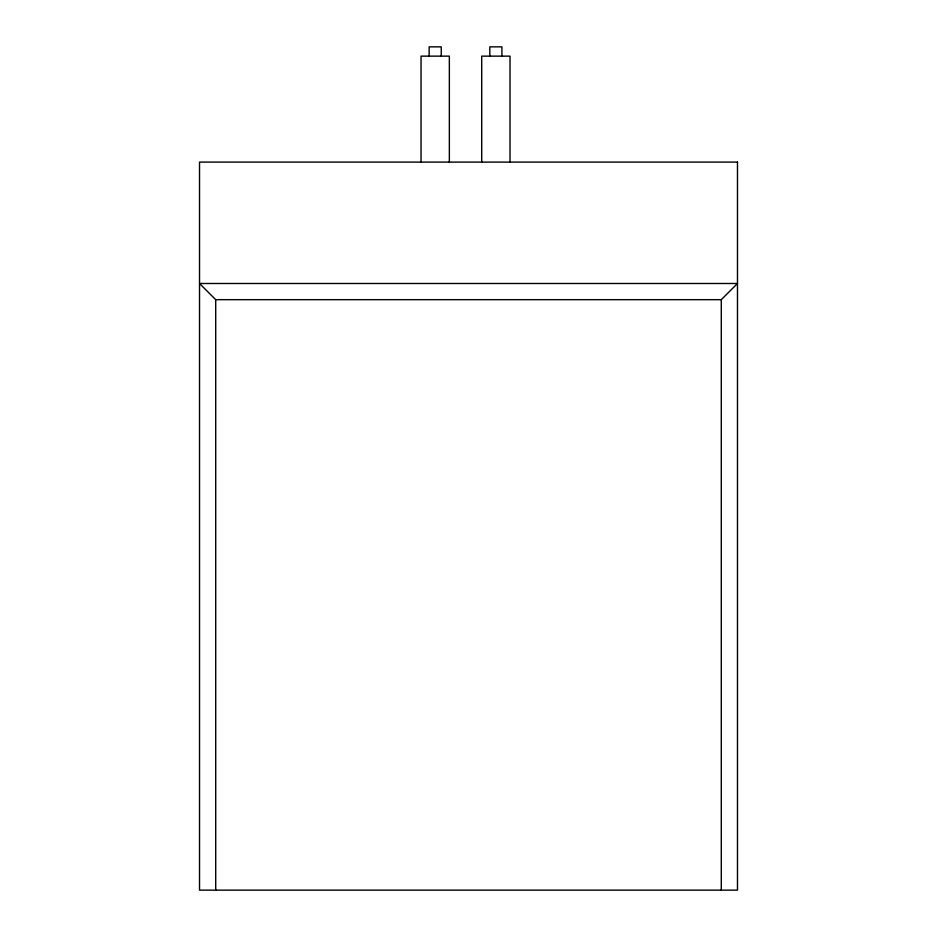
<?xml version="1.0" encoding="UTF-8"?>
<svg xmlns="http://www.w3.org/2000/svg" width="937" height="937" viewBox="0 0 937 937"><rect width="100%" height="100%" fill="white"/><g stroke="black" fill="none" stroke-linecap="round" stroke-linejoin="round"><path stroke-width="1.41" d="M721.291 890.15L721.291 299.664L737.478 283.489L199.522 283.489L215.709 299.664L215.709 890.15M215.709 299.664L721.291 299.664M510.021 162.101L510.021 56.138L481.712 56.138L481.712 162.101M501.916 56.138L501.916 46.85L489.817 46.85L489.817 56.138M449.35 162.101L449.35 56.138L421.041 56.138L421.041 162.101M441.245 56.138L441.245 46.85L429.146 46.85L429.146 56.138M737.478 162.101L199.522 162.101L199.522 890.15L737.478 890.15L737.478 162.101"/></g></svg>
